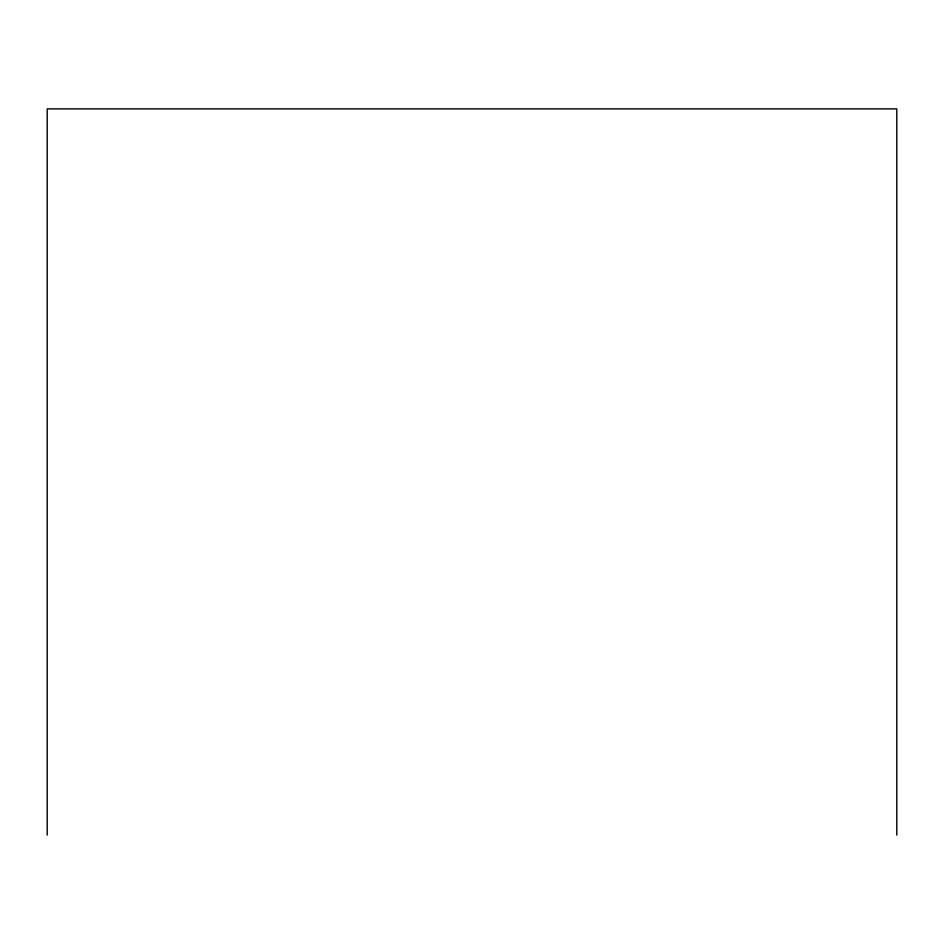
<?xml version="1.0" encoding="UTF-8"?>
<svg xmlns="http://www.w3.org/2000/svg" width="944" height="944" viewBox="0 0 944 944"><rect width="100%" height="100%" fill="white"/><g stroke="black" fill="none" stroke-linecap="round" stroke-linejoin="round"><path stroke-width="1.42" d="M896.8 835.121L896.8 108.879L47.2 108.879L47.2 835.121"/></g></svg>
